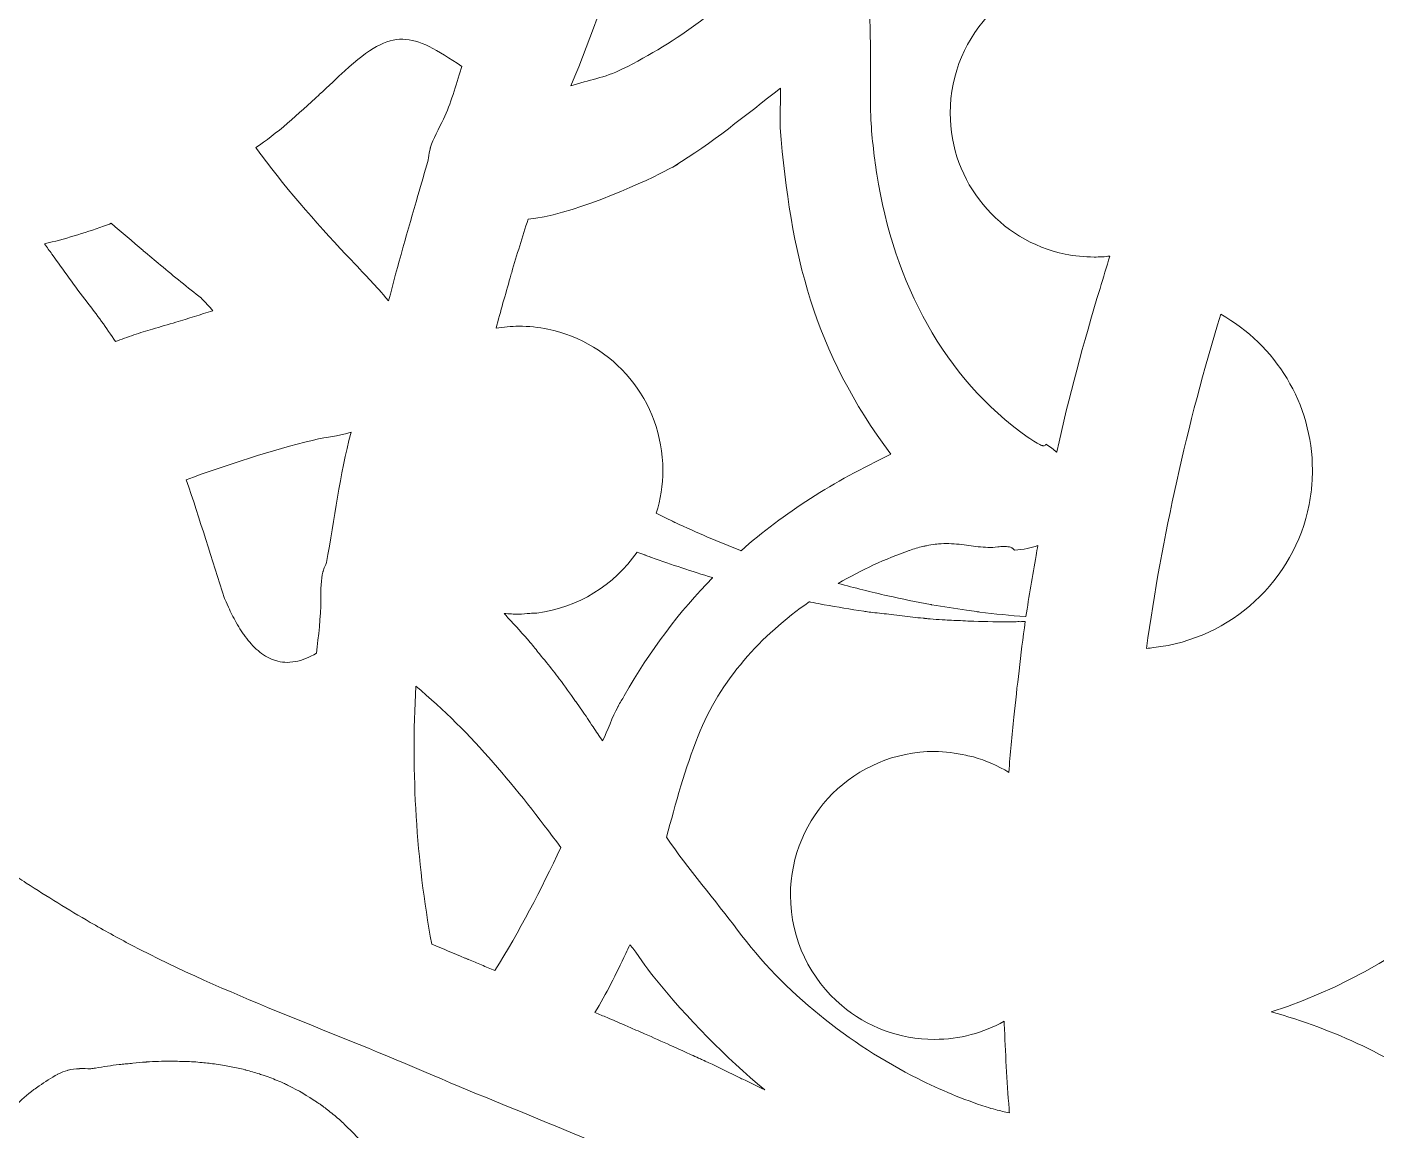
# Model space of a CAD drawing. Header units: millimetres. Extents: x -416 to 1516, y -417 to 43.
# Drawn here: x 986.55 to 1008.42, y -168.39 to -150.5 of the extents above; entities that cross this region are included whole.
import ezdxf

# ---------------------------------------------------------------- set-up
doc = ezdxf.new("R2010")
doc.units = ezdxf.units.MM
doc.header["$MEASUREMENT"] = 0
doc.layers.add('Layer 2', color=7, linetype='Continuous')

msp = doc.modelspace()

# ---------------------------------------------------------------- linework, layer by layer
at = {"layer": 'Layer 2', "lineweight": 0}
for points, knots in [([(998.602, -149.436), (997.877, -150.135), (997.099, -150.735), (996.206, -151.176), (995.906, -151.324), (995.667, -151.351), (995.366, -151.451), (996.06, -149.796), (996.531, -148.06), (997.175, -146.391), (997.212, -146.296), (997.256, -146.21), (997.282, -146.12), (997.308, -146.03), (997.34, -145.968), (997.373, -145.885), (998.042, -147.008), (998.369, -148.159), (998.602, -149.436)], [0, 0, 0, 0, 1, 1, 1, 2, 2, 2, 3, 3, 3, 4, 4, 4, 5, 5, 5, 6, 6, 6, 6]), ([(1003.072, -157.262), (1003.068, -157.259), (1003.068, -157.265), (1003.066, -157.272), (1003.064, -157.28), (1003.059, -157.289), (1003.044, -157.29), (1003.039, -157.291), (1003.03, -157.289), (1003.022, -157.287), (1003.019, -157.286), (1003.017, -157.287), (1003.013, -157.286), (1003.007, -157.284), (1002.997, -157.279), (1002.989, -157.276), (1002.946, -157.258), (1002.88, -157.222), (1002.768, -157.143), (1001.426, -156.198), (1000.606, -154.653), (1000.329, -152.881), (1000.281, -152.573), (1000.244, -152.259), (1000.23, -151.939), (1000.23, -151.938), (1000.23, -151.936), (1000.23, -151.934), (1000.213, -151.566), (1000.242, -150.533), (1000.2, -150.07), (1000.553, -149.537), (1001.091, -149.029), (1001.477, -148.566), (1002.59, -147.23), (1004.191, -146.424), (1005.744, -146.172), (1005.943, -146.14), (1006.114, -146.132), (1006.266, -146.139), (1006.371, -146.144), (1006.464, -146.157), (1006.554, -146.173), (1006.577, -146.177), (1006.6, -146.181), (1006.622, -146.186), (1006.707, -146.203), (1006.789, -146.222), (1006.867, -146.243), (1006.935, -146.261), (1007.002, -146.279), (1007.069, -146.296), (1007.093, -146.301), (1007.117, -146.307), (1007.141, -146.312), (1007.22, -146.33), (1007.3, -146.346), (1007.386, -146.355), (1007.386, -146.356), (1007.386, -146.356), (1007.387, -146.356), (1007.437, -146.361), (1007.475, -146.368), (1007.509, -146.375), (1007.506, -146.379), (1007.504, -146.383), (1007.502, -146.387), (1006.786, -147.673), (1006.147, -148.972), (1005.579, -150.279), (1005.575, -150.289), (1005.57, -150.298), (1005.566, -150.308), (1005.32, -150.042), (1005.013, -149.836), (1004.668, -149.707), (1004.414, -149.612), (1004.141, -149.557), (1003.854, -149.557), (1002.565, -149.557), (1001.519, -150.602), (1001.519, -151.892), (1001.519, -153.02), (1002.32, -153.962), (1003.384, -154.179), (1003.536, -154.211), (1003.693, -154.227), (1003.854, -154.227), (1003.94, -154.227), (1004.025, -154.222), (1004.108, -154.212), (1004.053, -154.387), (1004.001, -154.562), (1003.948, -154.736), (1003.682, -155.618), (1003.444, -156.502), (1003.246, -157.388), (1003.245, -157.39), (1003.245, -157.391), (1003.245, -157.392), (1003.195, -157.348), (1003.14, -157.305), (1003.072, -157.262), (1003.072, -157.262), (1003.072, -157.262), (1003.072, -157.262), (1003.072, -157.262), (1003.072, -157.262), (1003.072, -157.262), (1003.072, -157.262), (1003.072, -157.262), (1003.072, -157.262)], [0, 0, 0, 0, 1, 1, 1, 2, 2, 2, 3, 3, 3, 4, 4, 4, 5, 5, 5, 6, 6, 6, 7, 7, 7, 8, 8, 8, 9, 9, 9, 10, 10, 10, 11, 11, 11, 12, 12, 12, 13, 13, 13, 14, 14, 14, 15, 15, 15, 16, 16, 16, 17, 17, 17, 18, 18, 18, 19, 19, 19, 20, 20, 20, 21, 21, 21, 22, 22, 22, 23, 23, 23, 24, 24, 24, 25, 25, 25, 26, 26, 26, 27, 27, 27, 28, 28, 28, 29, 29, 29, 30, 30, 30, 31, 31, 31, 32, 32, 32, 33, 33, 33, 34, 34, 34, 35, 35, 35, 36, 36, 36, 37, 37, 37, 37]), ([(990.347, -152.572), (990.318, -152.533), (990.284, -152.492), (990.256, -152.452), (990.583, -152.239), (990.959, -151.899), (991.286, -151.594), (991.287, -151.594), (991.287, -151.595), (991.287, -151.595), (991.287, -151.595), (991.287, -151.595), (991.287, -151.595), (991.287, -151.595), (991.287, -151.595), (991.287, -151.595), (991.287, -151.595), (991.287, -151.595), (991.287, -151.595), (991.287, -151.595), (991.287, -151.593), (991.287, -151.593), (991.438, -151.452), (991.58, -151.318), (991.7, -151.207), (992.097, -150.844), (992.367, -150.69), (992.641, -150.694), (992.914, -150.699), (993.191, -150.862), (993.6, -151.135), (993.596, -151.146), (993.592, -151.158), (993.589, -151.17), (993.496, -151.442), (993.423, -151.746), (993.302, -151.99), (993.231, -152.134), (993.127, -152.328), (993.093, -152.444), (993.091, -152.45), (993.088, -152.457), (993.086, -152.462), (993.085, -152.468), (993.084, -152.472), (993.083, -152.477), (993.06, -152.572), (993.067, -152.599), (993.053, -152.653), (993.052, -152.655), (993.052, -152.656), (993.052, -152.658), (992.996, -152.85), (992.942, -153.038), (992.887, -153.227), (992.723, -153.796), (992.561, -154.358), (992.411, -154.938), (992.174, -154.66), (992.089, -154.576), (991.802, -154.274), (991.343, -153.792), (990.78, -153.16), (990.347, -152.572)], [0, 0, 0, 0, 1, 1, 1, 2, 2, 2, 3, 3, 3, 4, 4, 4, 5, 5, 5, 6, 6, 6, 7, 7, 7, 8, 8, 8, 9, 9, 9, 10, 10, 10, 11, 11, 11, 12, 12, 12, 13, 13, 13, 14, 14, 14, 15, 15, 15, 16, 16, 16, 17, 17, 17, 18, 18, 18, 19, 19, 19, 20, 20, 20, 21, 21, 21, 21]), ([(994.994, -155.397), (994.842, -155.366), (994.684, -155.349), (994.523, -155.349), (994.397, -155.349), (994.274, -155.362), (994.153, -155.381), (994.227, -155.109), (994.304, -154.836), (994.383, -154.563), (994.391, -154.536), (994.399, -154.508), (994.407, -154.48), (994.492, -154.191), (994.58, -153.902), (994.673, -153.614), (995.311, -153.563), (996.48, -153.051), (996.889, -152.836), (997.038, -152.757), (997.09, -152.729), (997.102, -152.723), (997.118, -152.713), (997.08, -152.733), (997.056, -152.746), (997.055, -152.746), (997.053, -152.747), (997.052, -152.747), (997.635, -152.392), (998.215, -151.918), (998.766, -151.486), (998.776, -151.666), (998.749, -151.971), (998.762, -152.131), (998.929, -154.197), (999.31, -155.757), (1000.557, -157.426), (999.624, -157.868), (998.825, -158.377), (998.126, -158.99), (998.124, -158.989), (998.121, -158.988), (998.118, -158.987), (998.118, -158.987), (998.118, -158.986), (998.118, -158.986), (997.76, -158.847), (997.407, -158.695), (997.06, -158.534), (997.056, -158.532), (997.052, -158.53), (997.049, -158.529), (997.037, -158.523), (997.025, -158.518), (997.013, -158.512), (996.925, -158.471), (996.84, -158.423), (996.752, -158.381), (996.821, -158.161), (996.858, -157.927), (996.858, -157.684), (996.858, -156.556), (996.058, -155.614), (994.994, -155.397)], [0, 0, 0, 0, 1, 1, 1, 2, 2, 2, 3, 3, 3, 4, 4, 4, 5, 5, 5, 6, 6, 6, 7, 7, 7, 8, 8, 8, 9, 9, 9, 10, 10, 10, 11, 11, 11, 12, 12, 12, 13, 13, 13, 14, 14, 14, 15, 15, 15, 16, 16, 16, 17, 17, 17, 18, 18, 18, 19, 19, 19, 20, 20, 20, 21, 21, 21, 21]), ([(987.582, -167.394), (987.581, -167.394), (987.581, -167.394), (987.58, -167.394), (987.516, -167.391), (987.458, -167.391), (987.402, -167.392), (987.402, -167.392), (987.402, -167.392), (987.402, -167.392), (987.402, -167.392), (987.402, -167.392), (987.402, -167.392), (987.401, -167.392), (987.4, -167.392), (987.399, -167.392), (987.399, -167.392), (987.398, -167.392), (987.398, -167.392), (987.398, -167.393), (987.398, -167.393), (987.398, -167.393), (987.396, -167.393), (987.395, -167.393), (987.394, -167.393), (987.332, -167.395), (987.273, -167.403), (987.212, -167.418), (987.21, -167.419), (987.209, -167.419), (987.207, -167.42), (987.207, -167.42), (987.206, -167.42), (987.206, -167.42), (987.154, -167.434), (987.1, -167.453), (987.043, -167.483), (987.043, -167.483), (987.042, -167.484), (987.042, -167.484), (987.042, -167.484), (987.042, -167.484), (987.042, -167.484), (986.935, -167.54), (986.839, -167.606), (986.744, -167.673), (986.716, -167.693), (986.685, -167.711), (986.658, -167.732), (986.55, -167.814), (986.448, -167.903), (986.352, -167.998), (986.15, -168.199), (985.973, -168.427), (985.808, -168.675), (985.674, -168.662), (985.536, -168.653), (985.406, -168.651), (985.405, -168.649), (985.405, -168.646), (985.404, -168.644), (985.404, -168.644), (985.404, -168.644), (985.404, -168.644), (985.404, -168.644), (985.404, -168.644), (985.404, -168.644), (985.361, -168.546), (985.323, -168.45), (985.287, -168.356), (985.276, -168.328), (985.265, -168.301), (985.254, -168.274), (985.229, -168.208), (985.204, -168.143), (985.177, -168.078), (985.1, -167.896), (985.011, -167.717), (984.876, -167.537), (984.871, -167.531), (984.866, -167.526), (984.862, -167.52), (984.859, -167.517), (984.857, -167.514), (984.855, -167.511), (984.815, -167.459), (984.773, -167.415), (984.732, -167.366), (984.683, -167.307), (984.635, -167.245), (984.584, -167.19), (984.584, -167.19), (984.584, -167.19), (984.584, -167.19), (984.583, -167.189), (984.583, -167.188), (984.582, -167.187), (984.582, -167.187), (984.582, -167.187), (984.582, -167.187), (984.58, -167.185), (984.579, -167.184), (984.578, -167.183), (984.575, -167.18), (984.573, -167.177), (984.57, -167.175), (984.552, -167.155), (984.534, -167.135), (984.515, -167.116), (984.513, -167.113), (984.511, -167.111), (984.508, -167.108), (984.507, -167.107), (984.507, -167.107), (984.506, -167.106), (984.409, -167.007), (984.31, -166.915), (984.209, -166.831), (984.209, -166.83), (984.208, -166.83), (984.208, -166.829), (984.205, -166.828), (984.203, -166.826), (984.201, -166.824), (984.186, -166.812), (984.171, -166.801), (984.156, -166.789), (984.15, -166.785), (984.144, -166.78), (984.139, -166.776), (984.139, -166.776), (984.139, -166.776), (984.138, -166.776), (984.138, -166.775), (984.137, -166.775), (984.136, -166.774), (984.074, -166.725), (984.01, -166.683), (983.946, -166.64), (983.93, -166.629), (983.914, -166.616), (983.898, -166.606), (983.882, -166.595), (983.866, -166.582), (983.85, -166.572), (983.849, -166.571), (983.847, -166.57), (983.846, -166.569), (983.829, -166.558), (983.812, -166.546), (983.795, -166.536), (983.794, -166.535), (983.794, -166.535), (983.794, -166.535), (983.794, -166.535), (983.794, -166.535), (983.794, -166.535), (983.793, -166.535), (983.793, -166.535), (983.793, -166.535), (983.793, -166.535), (983.793, -166.535), (983.793, -166.535), (983.684, -166.469), (983.571, -166.412), (983.456, -166.36), (983.456, -166.36), (983.456, -166.36), (983.456, -166.36), (983.456, -166.36), (983.456, -166.36), (983.456, -166.36), (983.455, -166.359), (983.455, -166.359), (983.455, -166.359), (983.454, -166.359), (983.454, -166.359), (983.454, -166.359), (983.426, -166.346), (983.398, -166.334), (983.37, -166.322), (983.369, -166.322), (983.369, -166.322), (983.368, -166.321), (983.33, -166.305), (983.29, -166.293), (983.25, -166.279), (983.184, -166.253), (983.117, -166.227), (983.049, -166.206), (983.037, -166.202), (983.025, -166.197), (983.012, -166.193), (983.012, -166.193), (983.012, -166.193), (983.012, -166.193), (983.012, -166.193), (983.012, -166.193), (983.011, -166.193), (983.01, -166.192), (983.009, -166.192), (983.008, -166.192), (983.004, -166.191), (983, -166.19), (982.997, -166.189), (982.985, -166.186), (982.972, -166.182), (982.96, -166.179), (982.959, -166.179), (982.959, -166.179), (982.959, -166.179), (982.959, -166.179), (982.959, -166.179), (982.959, -166.179), (982.958, -166.179), (982.957, -166.179), (982.957, -166.178), (982.957, -166.178), (982.957, -166.178), (982.956, -166.178), (982.956, -166.178), (982.956, -166.178), (982.956, -166.178), (982.843, -166.147), (982.728, -166.121), (982.611, -166.1), (982.611, -166.1), (982.611, -166.1), (982.611, -166.1), (982.611, -166.1), (982.611, -166.1), (982.611, -166.1), (982.611, -166.1), (982.611, -166.1), (982.611, -166.1), (982.61, -166.099), (982.61, -166.099), (982.61, -166.099), (982.585, -166.095), (982.56, -166.089), (982.535, -166.085), (982.535, -166.085), (982.535, -166.085), (982.534, -166.085), (982.534, -166.085), (982.534, -166.085), (982.534, -166.085), (982.534, -166.085), (982.534, -166.085), (982.534, -166.085), (982.406, -166.065), (982.275, -166.05), (982.142, -166.04), (982.142, -166.04), (982.142, -166.04), (982.142, -166.04), (982.133, -166.039), (982.124, -166.039), (982.115, -166.038), (982.115, -166.038), (982.115, -166.038), (982.115, -166.038), (982.094, -166.037), (982.074, -166.036), (982.053, -166.035), (981.916, -166.027), (981.777, -166.022), (981.634, -166.025), (981.633, -166.025), (981.632, -166.025), (981.631, -166.025), (981.631, -166.025), (981.631, -166.025), (981.631, -166.025), (981.631, -166.025), (981.631, -166.025), (981.63, -166.025), (981.63, -166.025), (981.63, -166.025), (981.63, -166.025), (981.555, -166.026), (981.478, -166.032), (981.401, -166.037), (981.173, -166.048), (980.941, -166.067), (980.701, -166.1), (980.691, -166.087), (980.681, -166.076), (980.672, -166.064), (980.426, -165.738), (980.156, -165.421), (979.88, -165.113), (979.879, -165.113), (979.879, -165.112), (979.878, -165.112), (979.672, -164.882), (979.463, -164.656), (979.256, -164.438), (979.255, -164.438), (979.255, -164.437), (979.255, -164.437), (978.483, -163.623), (977.803, -162.842), (977.303, -161.856), (977.269, -161.79), (977.234, -161.725), (977.202, -161.657), (977.201, -161.654), (977.199, -161.651), (977.197, -161.648), (977.197, -161.647), (977.196, -161.646), (977.196, -161.645), (977.188, -161.632), (977.181, -161.62), (977.181, -161.608), (977.186, -161.428), (977.187, -161.251), (977.183, -161.077), (977.156, -159.861), (976.898, -158.794), (976.21, -157.722), (976.387, -157.299), (976.558, -156.869), (976.723, -156.436), (976.726, -156.429), (976.729, -156.421), (976.732, -156.414), (976.946, -155.852), (977.149, -155.286), (977.327, -154.726), (977.477, -154.254), (977.583, -153.837), (977.705, -153.374), (977.774, -153.549), (977.847, -153.718), (977.919, -153.889), (977.966, -154.004), (978.013, -154.121), (978.062, -154.235), (978.218, -154.597), (978.379, -154.953), (978.547, -155.3), (978.668, -155.553), (978.793, -155.802), (978.922, -156.047), (979.02, -156.235), (979.122, -156.418), (979.224, -156.601), (979.26, -156.666), (979.295, -156.733), (979.332, -156.797), (979.461, -157.025), (979.594, -157.247), (979.729, -157.468), (979.737, -157.48), (979.745, -157.493), (979.752, -157.505), (980.548, -158.799), (981.452, -159.978), (982.482, -161.056), (982.508, -161.083), (982.535, -161.11), (982.561, -161.137), (982.816, -161.402), (983.08, -161.662), (983.351, -161.914), (983.376, -161.938), (983.401, -161.962), (983.427, -161.986), (984.002, -162.517), (984.614, -163.021), (985.263, -163.501), (985.344, -163.561), (985.427, -163.62), (985.509, -163.679), (985.753, -163.855), (986.003, -164.027), (986.258, -164.196), (986.35, -164.258), (986.442, -164.32), (986.536, -164.381), (986.873, -164.598), (987.217, -164.812), (987.573, -165.019), (987.795, -165.148), (988.017, -165.27), (988.24, -165.387), (989.799, -166.202), (991.38, -166.746), (992.982, -167.437), (994.509, -168.096), (996.015, -168.641), (997.488, -169.393), (997.489, -169.394), (997.491, -169.395), (997.492, -169.395), (997.776, -169.541), (998.054, -169.691), (998.328, -169.846), (998.374, -169.872), (998.42, -169.898), (998.465, -169.925), (998.533, -169.965), (998.6, -170.004), (998.667, -170.044), (998.824, -170.135), (998.98, -170.228), (999.134, -170.323), (999.166, -170.342), (999.197, -170.362), (999.229, -170.382), (999.244, -170.391), (999.259, -170.401), (999.275, -170.411), (999.371, -170.472), (999.468, -170.534), (999.564, -170.597), (999.685, -170.675), (999.805, -170.755), (999.925, -170.835), (999.957, -170.857), (999.99, -170.879), (1000.022, -170.9), (1000.147, -170.986), (1000.27, -171.073), (1000.393, -171.161), (1000.514, -171.247), (1000.635, -171.334), (1000.755, -171.423), (1000.872, -171.511), (1000.989, -171.6), (1001.105, -171.69), (1001.155, -171.729), (1001.205, -171.767), (1001.254, -171.806), (1001.333, -171.868), (1001.411, -171.93), (1001.488, -171.992), (1001.594, -172.078), (1001.699, -172.165), (1001.803, -172.252), (1001.862, -172.3), (1001.92, -172.348), (1001.978, -172.398), (1002.049, -172.458), (1002.12, -172.52), (1002.19, -172.581), (1002.35, -172.72), (1002.509, -172.86), (1002.665, -173.003), (1002.711, -173.045), (1002.756, -173.088), (1002.801, -173.13), (1002.833, -173.16), (1002.865, -173.191), (1002.897, -173.221), (1003.056, -173.37), (1003.216, -173.519), (1003.372, -173.674), (1003.4, -173.788), (1003.427, -173.903), (1003.456, -174.017), (1003.427, -174.001), (1003.399, -173.987), (1003.37, -173.972), (1003.109, -173.83), (1002.849, -173.687), (1002.586, -173.552), (1002.581, -173.55), (1002.577, -173.547), (1002.572, -173.545), (1002.572, -173.544), (1002.571, -173.544), (1002.571, -173.544), (1002.571, -173.544), (1002.568, -173.543), (1002.568, -173.543), (1002.542, -173.529), (1002.515, -173.517), (1002.488, -173.504), (1002.44, -173.479), (1002.392, -173.457), (1002.343, -173.433), (1002.182, -173.351), (1002.02, -173.274), (1001.859, -173.196), (1001.85, -173.192), (1001.842, -173.188), (1001.833, -173.183), (1001.808, -173.171), (1001.782, -173.158), (1001.756, -173.146), (1001.678, -173.108), (1001.6, -173.069), (1001.522, -173.031), (1001.402, -172.972), (1001.283, -172.912), (1001.163, -172.856), (1001.16, -172.854), (1001.156, -172.853), (1001.153, -172.851), (1001.153, -172.851), (1001.153, -172.851), (1001.153, -172.851), (1001.153, -172.851), (1001.153, -172.851), (1001.153, -172.851), (1001.127, -172.839), (1001.1, -172.828), (1001.074, -172.815), (1001.059, -172.809), (1001.044, -172.802), (1001.03, -172.795), (1001.018, -172.79), (1001.006, -172.785), (1000.994, -172.779), (1000.994, -172.779), (1000.991, -172.778), (1000.991, -172.778), (1000.863, -172.719), (1000.735, -172.663), (1000.606, -172.605), (1000.447, -172.532), (1000.288, -172.458), (1000.127, -172.389), (1000.122, -172.386), (1000.117, -172.384), (1000.111, -172.382), (999.922, -172.3), (999.731, -172.221), (999.541, -172.142), (999.529, -172.136), (999.516, -172.131), (999.504, -172.126), (999.416, -172.089), (999.328, -172.054), (999.241, -172.018), (999.138, -171.976), (999.035, -171.933), (998.932, -171.892), (998.922, -171.888), (998.912, -171.883), (998.902, -171.879), (998.894, -171.876), (998.886, -171.873), (998.878, -171.87), (998.692, -171.796), (998.505, -171.722), (998.318, -171.65), (998.312, -171.648), (998.306, -171.646), (998.3, -171.643), (998.259, -171.628), (998.218, -171.613), (998.177, -171.598), (998.012, -171.535), (997.847, -171.475), (997.682, -171.414), (997.649, -171.402), (997.616, -171.39), (997.582, -171.377), (997.576, -171.375), (997.57, -171.373), (997.564, -171.37), (997.559, -171.369), (997.554, -171.367), (997.549, -171.365), (997.545, -171.364), (997.541, -171.362), (997.536, -171.36), (997.534, -171.359), (997.53, -171.358), (997.528, -171.357), (997.525, -171.356), (997.522, -171.355), (997.519, -171.354), (997.516, -171.353), (997.513, -171.352), (997.51, -171.351), (997.372, -171.301), (997.235, -171.249), (997.097, -171.201), (997.097, -171.201), (997.097, -171.201), (997.097, -171.201), (997.096, -171.2), (997.095, -171.2), (997.094, -171.2), (997.093, -171.199), (997.092, -171.199), (997.091, -171.198), (997.09, -171.198), (997.09, -171.198), (997.089, -171.198), (997.087, -171.197), (997.084, -171.196), (997.081, -171.195), (997.078, -171.194), (997.074, -171.193), (997.07, -171.191), (997.051, -171.185), (997.032, -171.179), (997.013, -171.172), (996.848, -171.115), (996.681, -171.061), (996.515, -171.006), (996.312, -170.938), (996.109, -170.868), (995.905, -170.803), (995.905, -170.803), (995.905, -170.803), (995.905, -170.803), (995.901, -170.802), (995.898, -170.801), (995.894, -170.8), (995.848, -170.785), (995.801, -170.771), (995.755, -170.756), (995.667, -170.729), (995.579, -170.702), (995.491, -170.675), (995.482, -170.672), (995.473, -170.669), (995.464, -170.666), (995.451, -170.662), (995.438, -170.659), (995.426, -170.655), (995.138, -170.566), (994.85, -170.48), (994.56, -170.396), (994.559, -170.396), (994.559, -170.396), (994.559, -170.396), (994.558, -170.396), (994.558, -170.396), (994.558, -170.396), (994.557, -170.396), (994.557, -170.395), (994.556, -170.395), (994.551, -170.394), (994.546, -170.393), (994.542, -170.391), (994.492, -170.377), (994.443, -170.363), (994.394, -170.349), (994.337, -170.333), (994.28, -170.316), (994.223, -170.3), (994.203, -170.294), (994.182, -170.288), (994.162, -170.283), (994.16, -170.282), (994.159, -170.282), (994.158, -170.282), (994.155, -170.281), (994.152, -170.28), (994.149, -170.279), (994.145, -170.278), (994.141, -170.277), (994.137, -170.276), (993.909, -170.212), (993.677, -170.154), (993.446, -170.093), (993.246, -170.038), (993.046, -169.983), (992.843, -169.932), (992.559, -169.338), (992.235, -168.854), (991.871, -168.469), (991.87, -168.469), (991.87, -168.468), (991.869, -168.468), (991.869, -168.467), (991.868, -168.466), (991.868, -168.466), (991.84, -168.436), (991.81, -168.409), (991.782, -168.381), (991.726, -168.326), (991.671, -168.27), (991.613, -168.219), (991.611, -168.217), (991.61, -168.215), (991.608, -168.214), (991.607, -168.213), (991.607, -168.213), (991.607, -168.213), (991.545, -168.158), (991.482, -168.108), (991.418, -168.059), (991.393, -168.04), (991.369, -168.019), (991.344, -168), (991.341, -167.998), (991.338, -167.996), (991.335, -167.993), (991.335, -167.993), (991.334, -167.993), (991.334, -167.993), (991.319, -167.982), (991.304, -167.973), (991.289, -167.963), (991.273, -167.952), (991.257, -167.943), (991.241, -167.932), (991.096, -167.833), (990.947, -167.745), (990.791, -167.669), (990.784, -167.665), (990.776, -167.661), (990.769, -167.657), (990.759, -167.653), (990.75, -167.647), (990.74, -167.642), (990.74, -167.642), (990.74, -167.642), (990.739, -167.642), (990.728, -167.637), (990.717, -167.632), (990.705, -167.627), (990.69, -167.621), (990.675, -167.615), (990.661, -167.608), (990.661, -167.608), (990.661, -167.608), (990.661, -167.608), (990.584, -167.575), (990.506, -167.543), (990.426, -167.514), (990.426, -167.514), (990.426, -167.514), (990.425, -167.514), (990.416, -167.511), (990.406, -167.508), (990.397, -167.505), (990.396, -167.504), (990.396, -167.504), (990.396, -167.504), (990.369, -167.495), (990.342, -167.487), (990.315, -167.478), (990.315, -167.478), (990.314, -167.478), (990.314, -167.478), (990.242, -167.454), (990.17, -167.433), (990.096, -167.414), (990.096, -167.414), (990.096, -167.413), (990.096, -167.413), (990.091, -167.412), (990.086, -167.411), (990.081, -167.41), (990.08, -167.41), (990.079, -167.41), (990.079, -167.409), (990.043, -167.4), (990.006, -167.392), (989.97, -167.384), (989.97, -167.383), (989.969, -167.383), (989.969, -167.383), (989.897, -167.367), (989.824, -167.353), (989.75, -167.34), (989.75, -167.34), (989.75, -167.34), (989.75, -167.34), (989.705, -167.332), (989.66, -167.325), (989.615, -167.319), (989.614, -167.319), (989.614, -167.319), (989.614, -167.319), (989.539, -167.308), (989.462, -167.3), (989.385, -167.293), (989.384, -167.293), (989.384, -167.293), (989.384, -167.293), (989.339, -167.289), (989.294, -167.284), (989.248, -167.281), (989.248, -167.281), (989.248, -167.281), (989.248, -167.281), (989.163, -167.276), (989.077, -167.274), (988.99, -167.273), (988.99, -167.273), (988.989, -167.273), (988.989, -167.273), (988.948, -167.272), (988.908, -167.27), (988.867, -167.27), (988.867, -167.27), (988.867, -167.27), (988.867, -167.27), (988.742, -167.271), (988.615, -167.275), (988.486, -167.283), (988.485, -167.283), (988.485, -167.283), (988.484, -167.283), (988.48, -167.284), (988.477, -167.284), (988.474, -167.284), (988.406, -167.288), (988.335, -167.297), (988.265, -167.304), (988.232, -167.307), (988.198, -167.31), (988.164, -167.314), (988.131, -167.317), (988.099, -167.319), (988.066, -167.323), (988.058, -167.324), (988.05, -167.324), (988.042, -167.325), (987.916, -167.341), (987.786, -167.361), (987.656, -167.383), (987.631, -167.387), (987.608, -167.39), (987.582, -167.394)], [0, 0, 0, 0, 1, 1, 1, 2, 2, 2, 3, 3, 3, 4, 4, 4, 5, 5, 5, 6, 6, 6, 7, 7, 7, 8, 8, 8, 9, 9, 9, 10, 10, 10, 11, 11, 11, 12, 12, 12, 13, 13, 13, 14, 14, 14, 15, 15, 15, 16, 16, 16, 17, 17, 17, 18, 18, 18, 19, 19, 19, 20, 20, 20, 21, 21, 21, 22, 22, 22, 23, 23, 23, 24, 24, 24, 25, 25, 25, 26, 26, 26, 27, 27, 27, 28, 28, 28, 29, 29, 29, 30, 30, 30, 31, 31, 31, 32, 32, 32, 33, 33, 33, 34, 34, 34, 35, 35, 35, 36, 36, 36, 37, 37, 37, 38, 38, 38, 39, 39, 39, 40, 40, 40, 41, 41, 41, 42, 42, 42, 43, 43, 43, 44, 44, 44, 45, 45, 45, 46, 46, 46, 47, 47, 47, 48, 48, 48, 49, 49, 49, 50, 50, 50, 51, 51, 51, 52, 52, 52, 53, 53, 53, 54, 54, 54, 55, 55, 55, 56, 56, 56, 57, 57, 57, 58, 58, 58, 59, 59, 59, 60, 60, 60, 61, 61, 61, 62, 62, 62, 63, 63, 63, 64, 64, 64, 65, 65, 65, 66, 66, 66, 67, 67, 67, 68, 68, 68, 69, 69, 69, 70, 70, 70, 71, 71, 71, 72, 72, 72, 73, 73, 73, 74, 74, 74, 75, 75, 75, 76, 76, 76, 77, 77, 77, 78, 78, 78, 79, 79, 79, 80, 80, 80, 81, 81, 81, 82, 82, 82, 83, 83, 83, 84, 84, 84, 85, 85, 85, 86, 86, 86, 87, 87, 87, 88, 88, 88, 89, 89, 89, 90, 90, 90, 91, 91, 91, 92, 92, 92, 93, 93, 93, 94, 94, 94, 95, 95, 95, 96, 96, 96, 97, 97, 97, 98, 98, 98, 99, 99, 99, 100, 100, 100, 101, 101, 101, 102, 102, 102, 103, 103, 103, 104, 104, 104, 105, 105, 105, 106, 106, 106, 107, 107, 107, 108, 108, 108, 109, 109, 109, 110, 110, 110, 111, 111, 111, 112, 112, 112, 113, 113, 113, 114, 114, 114, 115, 115, 115, 116, 116, 116, 117, 117, 117, 118, 118, 118, 119, 119, 119, 120, 120, 120, 121, 121, 121, 122, 122, 122, 123, 123, 123, 124, 124, 124, 125, 125, 125, 126, 126, 126, 127, 127, 127, 128, 128, 128, 129, 129, 129, 130, 130, 130, 131, 131, 131, 132, 132, 132, 133, 133, 133, 134, 134, 134, 135, 135, 135, 136, 136, 136, 137, 137, 137, 138, 138, 138, 139, 139, 139, 140, 140, 140, 141, 141, 141, 142, 142, 142, 143, 143, 143, 144, 144, 144, 145, 145, 145, 146, 146, 146, 147, 147, 147, 148, 148, 148, 149, 149, 149, 150, 150, 150, 151, 151, 151, 152, 152, 152, 153, 153, 153, 154, 154, 154, 155, 155, 155, 156, 156, 156, 157, 157, 157, 158, 158, 158, 159, 159, 159, 160, 160, 160, 161, 161, 161, 162, 162, 162, 163, 163, 163, 164, 164, 164, 165, 165, 165, 166, 166, 166, 167, 167, 167, 168, 168, 168, 169, 169, 169, 170, 170, 170, 171, 171, 171, 172, 172, 172, 173, 173, 173, 174, 174, 174, 175, 175, 175, 176, 176, 176, 177, 177, 177, 178, 178, 178, 179, 179, 179, 180, 180, 180, 181, 181, 181, 182, 182, 182, 183, 183, 183, 184, 184, 184, 185, 185, 185, 186, 186, 186, 187, 187, 187, 188, 188, 188, 189, 189, 189, 190, 190, 190, 191, 191, 191, 192, 192, 192, 193, 193, 193, 194, 194, 194, 195, 195, 195, 196, 196, 196, 197, 197, 197, 198, 198, 198, 199, 199, 199, 200, 200, 200, 201, 201, 201, 202, 202, 202, 203, 203, 203, 204, 204, 204, 205, 205, 205, 206, 206, 206, 207, 207, 207, 208, 208, 208, 209, 209, 209, 210, 210, 210, 211, 211, 211, 212, 212, 212, 213, 213, 213, 214, 214, 214, 215, 215, 215, 216, 216, 216, 217, 217, 217, 218, 218, 218, 219, 219, 219, 220, 220, 220, 221, 221, 221, 222, 222, 222, 223, 223, 223, 224, 224, 224, 225, 225, 225, 226, 226, 226, 227, 227, 227, 228, 228, 228, 229, 229, 229, 230, 230, 230, 231, 231, 231, 232, 232, 232, 233, 233, 233, 234, 234, 234, 235, 235, 235, 236, 236, 236, 237, 237, 237, 238, 238, 238, 239, 239, 239, 240, 240, 240, 241, 241, 241, 242, 242, 242, 243, 243, 243, 244, 244, 244, 245, 245, 245, 246, 246, 246, 247, 247, 247, 248, 248, 248, 249, 249, 249, 250, 250, 250, 251, 251, 251, 252, 252, 252, 253, 253, 253, 254, 254, 254, 255, 255, 255, 256, 256, 256, 257, 257, 257, 258, 258, 258, 259, 259, 259, 260, 260, 260, 261, 261, 261, 262, 262, 262, 263, 263, 263, 264, 264, 264, 265, 265, 265, 266, 266, 266, 267, 267, 267, 268, 268, 268, 269, 269, 269, 270, 270, 270, 271, 271, 271, 272, 272, 272, 273, 273, 273, 274, 274, 274, 275, 275, 275, 275]), ([(987.79, -153.727), (987.83, -153.714), (987.872, -153.696), (987.914, -153.68), (987.914, -153.68), (987.914, -153.68), (987.914, -153.68), (988.084, -153.829), (988.257, -153.974), (988.429, -154.12), (988.43, -154.121), (988.432, -154.122), (988.433, -154.124), (988.526, -154.202), (988.618, -154.28), (988.711, -154.357), (988.712, -154.358), (988.713, -154.359), (988.714, -154.36), (988.933, -154.542), (989.154, -154.72), (989.376, -154.896), (989.376, -154.896), (989.377, -154.897), (989.377, -154.897), (989.439, -154.963), (989.501, -155.029), (989.563, -155.098), (989.36, -155.161), (989.162, -155.223), (988.962, -155.283), (988.836, -155.321), (988.71, -155.359), (988.58, -155.396), (988.484, -155.424), (988.382, -155.457), (988.281, -155.491), (988.179, -155.525), (988.077, -155.562), (987.981, -155.597), (987.839, -155.384), (987.676, -155.155), (987.522, -154.958), (987.32, -154.698), (987.138, -154.443), (986.952, -154.182), (986.912, -154.125), (986.872, -154.07), (986.831, -154.012), (987.162, -153.937), (987.466, -153.84), (987.79, -153.727)], [0, 0, 0, 0, 1, 1, 1, 2, 2, 2, 3, 3, 3, 4, 4, 4, 5, 5, 5, 6, 6, 6, 7, 7, 7, 8, 8, 8, 9, 9, 9, 10, 10, 10, 11, 11, 11, 12, 12, 12, 13, 13, 13, 14, 14, 14, 15, 15, 15, 16, 16, 16, 17, 17, 17, 17]), ([(1004.819, -160.562), (1004.779, -160.566), (1004.74, -160.573), (1004.7, -160.576), (1004.955, -158.763), (1005.357, -156.954), (1005.906, -155.156), (1006.791, -155.653), (1007.393, -156.598), (1007.393, -157.684), (1007.393, -157.78), (1007.388, -157.874), (1007.379, -157.968), (1007.37, -158.061), (1007.357, -158.153), (1007.339, -158.243), (1007.098, -159.471), (1006.079, -160.419), (1004.819, -160.562)], [0, 0, 0, 0, 1, 1, 1, 2, 2, 2, 3, 3, 3, 4, 4, 4, 5, 5, 5, 6, 6, 6, 6]), ([(991.172, -157.201), (991.472, -157.131), (991.543, -157.144), (991.802, -157.07), (991.615, -157.772), (991.54, -158.467), (991.402, -159.184), (991.393, -159.23), (991.377, -159.237), (991.35, -159.321), (991.349, -159.325), (991.348, -159.326), (991.347, -159.331), (991.346, -159.333), (991.346, -159.337), (991.345, -159.339), (991.319, -159.437), (991.31, -159.638), (991.311, -159.783), (991.311, -159.783), (991.311, -159.783), (991.311, -159.783), (991.311, -159.785), (991.311, -159.787), (991.311, -159.789), (991.312, -160.057), (991.273, -160.39), (991.242, -160.651), (991.12, -160.727), (991.007, -160.769), (990.9, -160.788), (990.841, -160.799), (990.782, -160.805), (990.727, -160.801), (990.676, -160.798), (990.628, -160.787), (990.581, -160.772), (990.569, -160.769), (990.557, -160.765), (990.546, -160.761), (990.501, -160.744), (990.456, -160.724), (990.415, -160.699), (990.414, -160.699), (990.414, -160.699), (990.414, -160.699), (990.371, -160.673), (990.332, -160.642), (990.294, -160.61), (990.284, -160.602), (990.275, -160.593), (990.266, -160.585), (990.191, -160.516), (990.123, -160.437), (990.063, -160.352), (990.056, -160.342), (990.05, -160.333), (990.043, -160.323), (989.984, -160.236), (989.932, -160.145), (989.887, -160.057), (989.883, -160.049), (989.879, -160.041), (989.875, -160.034), (989.853, -159.99), (989.833, -159.947), (989.814, -159.906), (989.784, -159.837), (989.764, -159.795), (989.75, -159.764), (989.543, -159.146), (989.352, -158.472), (989.127, -157.841), (989.77, -157.603), (990.539, -157.351), (991.172, -157.201)], [0, 0, 0, 0, 1, 1, 1, 2, 2, 2, 3, 3, 3, 4, 4, 4, 5, 5, 5, 6, 6, 6, 7, 7, 7, 8, 8, 8, 9, 9, 9, 10, 10, 10, 11, 11, 11, 12, 12, 12, 13, 13, 13, 14, 14, 14, 15, 15, 15, 16, 16, 16, 17, 17, 17, 18, 18, 18, 19, 19, 19, 20, 20, 20, 21, 21, 21, 22, 22, 22, 23, 23, 23, 24, 24, 24, 25, 25, 25, 25]), ([(995.179, -161.07), (995.178, -161.069), (995.178, -161.069), (995.177, -161.068), (995.145, -161.026), (995.113, -160.983), (995.08, -160.941), (995.08, -160.941), (995.08, -160.941), (995.08, -160.941), (995.008, -160.847), (994.933, -160.757), (994.858, -160.665), (994.807, -160.604), (994.759, -160.54), (994.707, -160.479), (994.707, -160.479), (994.707, -160.479), (994.707, -160.479), (994.59, -160.342), (994.469, -160.209), (994.347, -160.077), (994.325, -160.054), (994.305, -160.03), (994.283, -160.007), (994.362, -160.015), (994.442, -160.019), (994.523, -160.019), (994.583, -160.019), (994.642, -160.012), (994.701, -160.008), (994.739, -160.005), (994.778, -160.005), (994.816, -160.001), (995.489, -159.916), (996.071, -159.546), (996.44, -159.015), (996.481, -159.031), (996.523, -159.044), (996.564, -159.059), (996.568, -159.061), (996.572, -159.063), (996.577, -159.064), (996.603, -159.074), (996.63, -159.083), (996.657, -159.093), (996.663, -159.095), (996.669, -159.097), (996.675, -159.099), (997.002, -159.216), (997.331, -159.327), (997.663, -159.427), (997.664, -159.427), (997.665, -159.427), (997.666, -159.428), (997.666, -159.428), (997.666, -159.428), (997.666, -159.428), (997.126, -159.977), (996.653, -160.607), (996.233, -161.342), (996.2, -161.401), (996.164, -161.455), (996.132, -161.515), (996.13, -161.518), (996.127, -161.524), (996.126, -161.527), (996.046, -161.677), (995.959, -161.918), (995.88, -162.077), (995.83, -161.999), (995.778, -161.925), (995.727, -161.848), (995.666, -161.757), (995.606, -161.664), (995.544, -161.575), (995.544, -161.575), (995.544, -161.575), (995.544, -161.575), (995.512, -161.528), (995.478, -161.481), (995.445, -161.435), (995.445, -161.434), (995.445, -161.434), (995.444, -161.434), (995.357, -161.31), (995.269, -161.189), (995.179, -161.07)], [0, 0, 0, 0, 1, 1, 1, 2, 2, 2, 3, 3, 3, 4, 4, 4, 5, 5, 5, 6, 6, 6, 7, 7, 7, 8, 8, 8, 9, 9, 9, 10, 10, 10, 11, 11, 11, 12, 12, 12, 13, 13, 13, 14, 14, 14, 15, 15, 15, 16, 16, 16, 17, 17, 17, 18, 18, 18, 19, 19, 19, 20, 20, 20, 21, 21, 21, 22, 22, 22, 23, 23, 23, 24, 24, 24, 25, 25, 25, 26, 26, 26, 27, 27, 27, 28, 28, 28, 29, 29, 29, 29]), ([(1001.999, -159.985), (1001.981, -159.983), (1001.963, -159.98), (1001.945, -159.978), (1001.891, -159.971), (1001.838, -159.961), (1001.785, -159.954), (1001.596, -159.927), (1001.407, -159.901), (1001.22, -159.867), (1001.219, -159.867), (1001.217, -159.867), (1001.215, -159.867), (1001.21, -159.866), (1001.205, -159.865), (1001.2, -159.864), (1000.967, -159.822), (1000.736, -159.774), (1000.505, -159.722), (1000.236, -159.661), (999.968, -159.594), (999.702, -159.52), (1000.081, -159.301), (1000.472, -159.122), (1000.854, -158.987), (1000.855, -158.986), (1000.856, -158.986), (1000.857, -158.986), (1000.934, -158.958), (1001.005, -158.939), (1001.073, -158.923), (1001.095, -158.918), (1001.115, -158.914), (1001.135, -158.91), (1001.184, -158.9), (1001.23, -158.892), (1001.275, -158.887), (1001.293, -158.885), (1001.311, -158.883), (1001.329, -158.881), (1001.386, -158.877), (1001.442, -158.874), (1001.493, -158.875), (1001.494, -158.875), (1001.494, -158.875), (1001.495, -158.875), (1001.613, -158.878), (1001.719, -158.893), (1001.822, -158.907), (1001.925, -158.921), (1002.024, -158.935), (1002.128, -158.937), (1002.128, -158.937), (1002.129, -158.937), (1002.129, -158.937), (1002.181, -158.938), (1002.235, -158.936), (1002.291, -158.929), (1002.324, -158.925), (1002.353, -158.923), (1002.377, -158.922), (1002.418, -158.921), (1002.447, -158.924), (1002.47, -158.928), (1002.473, -158.929), (1002.477, -158.929), (1002.48, -158.93), (1002.5, -158.935), (1002.514, -158.941), (1002.525, -158.948), (1002.526, -158.949), (1002.528, -158.951), (1002.53, -158.952), (1002.539, -158.959), (1002.545, -158.966), (1002.549, -158.971), (1002.552, -158.976), (1002.555, -158.98), (1002.559, -158.98), (1002.559, -158.98), (1002.559, -158.98), (1002.559, -158.98), (1002.559, -158.98), (1002.559, -158.98), (1002.559, -158.98), (1002.559, -158.98), (1002.559, -158.98), (1002.559, -158.98), (1002.709, -158.972), (1002.832, -158.946), (1002.939, -158.905), (1002.929, -158.96), (1002.921, -159.015), (1002.911, -159.069), (1002.853, -159.399), (1002.796, -159.73), (1002.747, -160.06), (1002.745, -160.06), (1002.743, -160.06), (1002.741, -160.06), (1002.493, -160.041), (1002.246, -160.016), (1001.999, -159.985)], [0, 0, 0, 0, 1, 1, 1, 2, 2, 2, 3, 3, 3, 4, 4, 4, 5, 5, 5, 6, 6, 6, 7, 7, 7, 8, 8, 8, 9, 9, 9, 10, 10, 10, 11, 11, 11, 12, 12, 12, 13, 13, 13, 14, 14, 14, 15, 15, 15, 16, 16, 16, 17, 17, 17, 18, 18, 18, 19, 19, 19, 20, 20, 20, 21, 21, 21, 22, 22, 22, 23, 23, 23, 24, 24, 24, 25, 25, 25, 26, 26, 26, 27, 27, 27, 28, 28, 28, 29, 29, 29, 30, 30, 30, 31, 31, 31, 32, 32, 32, 33, 33, 33, 34, 34, 34, 34]), ([(999.761, -166.369), (1000.167, -166.71), (1000.69, -166.917), (1001.263, -166.917), (1001.673, -166.917), (1002.058, -166.81), (1002.393, -166.624), (1002.394, -166.638), (1002.395, -166.652), (1002.395, -166.666), (1002.413, -167.126), (1002.438, -167.586), (1002.474, -168.045), (1002.475, -168.067), (1002.476, -168.088), (1002.478, -168.11), (1002.406, -168.095), (1002.331, -168.077), (1002.253, -168.056), (1002.204, -168.043), (1002.154, -168.029), (1002.102, -168.012), (1001.734, -167.893), (1001.361, -167.739), (1000.993, -167.554), (999.888, -166.998), (998.822, -166.159), (998.069, -165.143), (997.722, -164.675), (997.253, -164.139), (996.92, -163.638), (997.06, -163.091), (997.227, -162.515), (997.43, -161.994), (997.784, -161.089), (998.456, -160.362), (999.231, -159.82), (999.239, -159.822), (999.247, -159.823), (999.255, -159.824), (999.255, -159.824), (999.256, -159.824), (999.256, -159.824), (999.312, -159.836), (999.368, -159.847), (999.423, -159.857), (999.424, -159.858), (999.425, -159.858), (999.425, -159.858), (999.425, -159.858), (999.426, -159.858), (999.426, -159.858), (999.442, -159.861), (999.459, -159.863), (999.476, -159.866), (999.689, -159.906), (999.903, -159.941), (1000.118, -159.971), (1000.13, -159.973), (1000.143, -159.975), (1000.155, -159.977), (1000.171, -159.979), (1000.187, -159.983), (1000.203, -159.985), (1000.221, -159.987), (1000.239, -159.989), (1000.257, -159.991), (1000.358, -160.005), (1000.459, -160.013), (1000.56, -160.026), (1000.621, -160.033), (1000.682, -160.042), (1000.742, -160.048), (1000.854, -160.061), (1000.966, -160.075), (1001.078, -160.085), (1001.086, -160.085), (1001.094, -160.086), (1001.102, -160.087), (1001.103, -160.087), (1001.104, -160.088), (1001.105, -160.088), (1001.128, -160.09), (1001.15, -160.093), (1001.173, -160.095), (1001.173, -160.095), (1001.174, -160.095), (1001.174, -160.095), (1001.181, -160.096), (1001.188, -160.096), (1001.196, -160.097), (1001.196, -160.097), (1001.196, -160.097), (1001.196, -160.097), (1001.26, -160.102), (1001.324, -160.106), (1001.388, -160.111), (1001.392, -160.111), (1001.395, -160.111), (1001.399, -160.111), (1001.494, -160.117), (1001.588, -160.12), (1001.683, -160.125), (1001.737, -160.128), (1001.791, -160.132), (1001.846, -160.134), (1001.855, -160.134), (1001.864, -160.135), (1001.874, -160.135), (1001.883, -160.135), (1001.892, -160.135), (1001.902, -160.135), (1002.106, -160.142), (1002.31, -160.145), (1002.515, -160.143), (1002.548, -160.143), (1002.581, -160.142), (1002.615, -160.141), (1002.629, -160.141), (1002.643, -160.142), (1002.658, -160.142), (1002.668, -160.141), (1002.678, -160.14), (1002.688, -160.14), (1002.703, -160.14), (1002.719, -160.141), (1002.735, -160.141), (1002.735, -160.141), (1002.736, -160.141), (1002.736, -160.141), (1002.697, -160.406), (1002.667, -160.672), (1002.635, -160.938), (1002.605, -161.188), (1002.576, -161.438), (1002.551, -161.688), (1002.521, -161.987), (1002.492, -162.286), (1002.469, -162.586), (1002.293, -162.479), (1002.102, -162.394), (1001.899, -162.336), (1001.858, -162.325), (1001.814, -162.319), (1001.772, -162.309), (1001.608, -162.272), (1001.438, -162.247), (1001.263, -162.247), (999.973, -162.247), (998.928, -163.293), (998.928, -164.582), (998.928, -165.299), (999.252, -165.94), (999.761, -166.369)], [0, 0, 0, 0, 1, 1, 1, 2, 2, 2, 3, 3, 3, 4, 4, 4, 5, 5, 5, 6, 6, 6, 7, 7, 7, 8, 8, 8, 9, 9, 9, 10, 10, 10, 11, 11, 11, 12, 12, 12, 13, 13, 13, 14, 14, 14, 15, 15, 15, 16, 16, 16, 17, 17, 17, 18, 18, 18, 19, 19, 19, 20, 20, 20, 21, 21, 21, 22, 22, 22, 23, 23, 23, 24, 24, 24, 25, 25, 25, 26, 26, 26, 27, 27, 27, 28, 28, 28, 29, 29, 29, 30, 30, 30, 31, 31, 31, 32, 32, 32, 33, 33, 33, 34, 34, 34, 35, 35, 35, 36, 36, 36, 37, 37, 37, 38, 38, 38, 39, 39, 39, 40, 40, 40, 41, 41, 41, 42, 42, 42, 43, 43, 43, 44, 44, 44, 45, 45, 45, 46, 46, 46, 47, 47, 47, 48, 48, 48, 49, 49, 49, 50, 50, 50, 51, 51, 51, 51]), ([(1014.97, -165.682), (1014.857, -165.958), (1014.751, -166.234), (1014.649, -166.512), (1014.648, -166.513), (1014.648, -166.514), (1014.648, -166.514), (1014.511, -166.885), (1014.382, -167.261), (1014.26, -167.643), (1014.174, -167.91), (1014.091, -168.179), (1014.01, -168.456), (1014.007, -168.467), (1014.004, -168.477), (1014.001, -168.488), (1013.999, -168.495), (1013.997, -168.501), (1013.995, -168.508), (1013.994, -168.51), (1013.993, -168.512), (1013.993, -168.514), (1013.9, -168.836), (1013.808, -169.165), (1013.718, -169.505), (1013.717, -169.51), (1013.715, -169.515), (1013.714, -169.52), (1013.713, -169.522), (1013.713, -169.524), (1013.713, -169.525), (1013.703, -169.56), (1013.697, -169.591), (1013.688, -169.625), (1013.657, -169.747), (1013.627, -169.869), (1013.601, -169.985), (1013.593, -170.023), (1013.587, -170.058), (1013.579, -170.096), (1013.556, -170.205), (1013.534, -170.315), (1013.515, -170.421), (1013.507, -170.466), (1013.501, -170.509), (1013.494, -170.554), (1013.479, -170.649), (1013.462, -170.744), (1013.45, -170.837), (1013.441, -170.897), (1013.435, -170.956), (1013.428, -171.015), (1013.419, -171.09), (1013.408, -171.166), (1013.4, -171.241), (1013.343, -171.773), (1013.316, -172.286), (1013.268, -172.848), (1013.268, -172.858), (1013.268, -172.868), (1013.268, -172.878), (1013.274, -173.06), (1013.275, -173.242), (1013.275, -173.424), (1013.274, -173.585), (1013.271, -173.746), (1013.267, -173.907), (1013.252, -173.804), (1013.23, -173.704), (1013.212, -173.603), (1013.192, -173.483), (1013.174, -173.362), (1013.148, -173.243), (1013.136, -173.185), (1013.118, -173.129), (1013.104, -173.071), (1013.066, -172.912), (1013.029, -172.752), (1012.983, -172.597), (1012.98, -172.586), (1012.975, -172.576), (1012.972, -172.566), (1012.529, -171.092), (1011.72, -169.776), (1010.648, -168.726), (1010.596, -168.675), (1010.54, -168.629), (1010.487, -168.579), (1010.194, -168.305), (1009.884, -168.05), (1009.556, -167.817), (1008.708, -167.214), (1007.754, -166.752), (1006.725, -166.472), (1009.538, -165.559), (1011.741, -163.295), (1012.58, -160.45), (1012.796, -162.46), (1013.664, -164.276), (1014.97, -165.682), (1014.97, -165.682), (1014.97, -165.682), (1014.97, -165.682)], [0, 0, 0, 0, 1, 1, 1, 2, 2, 2, 3, 3, 3, 4, 4, 4, 5, 5, 5, 6, 6, 6, 7, 7, 7, 8, 8, 8, 9, 9, 9, 10, 10, 10, 11, 11, 11, 12, 12, 12, 13, 13, 13, 14, 14, 14, 15, 15, 15, 16, 16, 16, 17, 17, 17, 18, 18, 18, 19, 19, 19, 20, 20, 20, 21, 21, 21, 22, 22, 22, 23, 23, 23, 24, 24, 24, 25, 25, 25, 26, 26, 26, 27, 27, 27, 28, 28, 28, 29, 29, 29, 30, 30, 30, 31, 31, 31, 32, 32, 32, 33, 33, 33, 34, 34, 34, 34]), ([(992.852, -161.188), (993.777, -161.956), (994.487, -162.845), (995.206, -163.803), (994.88, -164.486), (994.535, -165.166), (994.133, -165.8), (994.061, -165.77), (993.989, -165.74), (993.917, -165.71), (993.848, -165.681), (993.778, -165.652), (993.709, -165.623), (993.707, -165.622), (993.705, -165.621), (993.702, -165.62), (993.699, -165.619), (993.696, -165.618), (993.693, -165.617), (993.677, -165.61), (993.661, -165.603), (993.645, -165.597), (993.469, -165.523), (993.288, -165.445), (993.11, -165.37), (992.858, -163.991), (992.776, -162.626), (992.852, -161.188)], [0, 0, 0, 0, 1, 1, 1, 2, 2, 2, 3, 3, 3, 4, 4, 4, 5, 5, 5, 6, 6, 6, 7, 7, 7, 8, 8, 8, 9, 9, 9, 9]), ([(996.256, -165.524), (996.279, -165.476), (996.303, -165.43), (996.325, -165.381), (996.44, -165.523), (996.599, -165.765), (996.702, -165.893), (997.274, -166.598), (997.871, -167.202), (998.514, -167.737), (998.512, -167.736), (998.511, -167.736), (998.51, -167.735), (998.393, -167.677), (998.275, -167.622), (998.158, -167.565), (998.101, -167.537), (998.044, -167.51), (997.986, -167.482), (997.84, -167.41), (997.694, -167.338), (997.547, -167.27), (997.546, -167.269), (997.544, -167.268), (997.542, -167.267), (997.541, -167.267), (997.539, -167.266), (997.537, -167.265), (997.535, -167.264), (997.532, -167.263), (997.53, -167.262), (997.51, -167.252), (997.489, -167.243), (997.468, -167.234), (997.388, -167.198), (997.308, -167.162), (997.228, -167.125), (997.22, -167.122), (997.213, -167.118), (997.205, -167.115), (997.197, -167.111), (997.189, -167.108), (997.181, -167.104), (997.133, -167.082), (997.086, -167.061), (997.039, -167.04), (997.021, -167.032), (997.003, -167.024), (996.985, -167.016), (996.844, -166.951), (996.703, -166.887), (996.561, -166.825), (996.515, -166.804), (996.469, -166.785), (996.423, -166.765), (996.358, -166.737), (996.294, -166.71), (996.23, -166.682), (996.138, -166.642), (996.047, -166.603), (995.955, -166.564), (995.89, -166.536), (995.824, -166.508), (995.758, -166.48), (995.938, -166.177), (996.102, -165.859), (996.256, -165.524)], [0, 0, 0, 0, 1, 1, 1, 2, 2, 2, 3, 3, 3, 4, 4, 4, 5, 5, 5, 6, 6, 6, 7, 7, 7, 8, 8, 8, 9, 9, 9, 10, 10, 10, 11, 11, 11, 12, 12, 12, 13, 13, 13, 14, 14, 14, 15, 15, 15, 16, 16, 16, 17, 17, 17, 18, 18, 18, 19, 19, 19, 20, 20, 20, 21, 21, 21, 22, 22, 22, 22])]:
    msp.add_open_spline(points, degree=3, knots=knots, dxfattribs=at)

doc.saveas('drawing.dxf')
